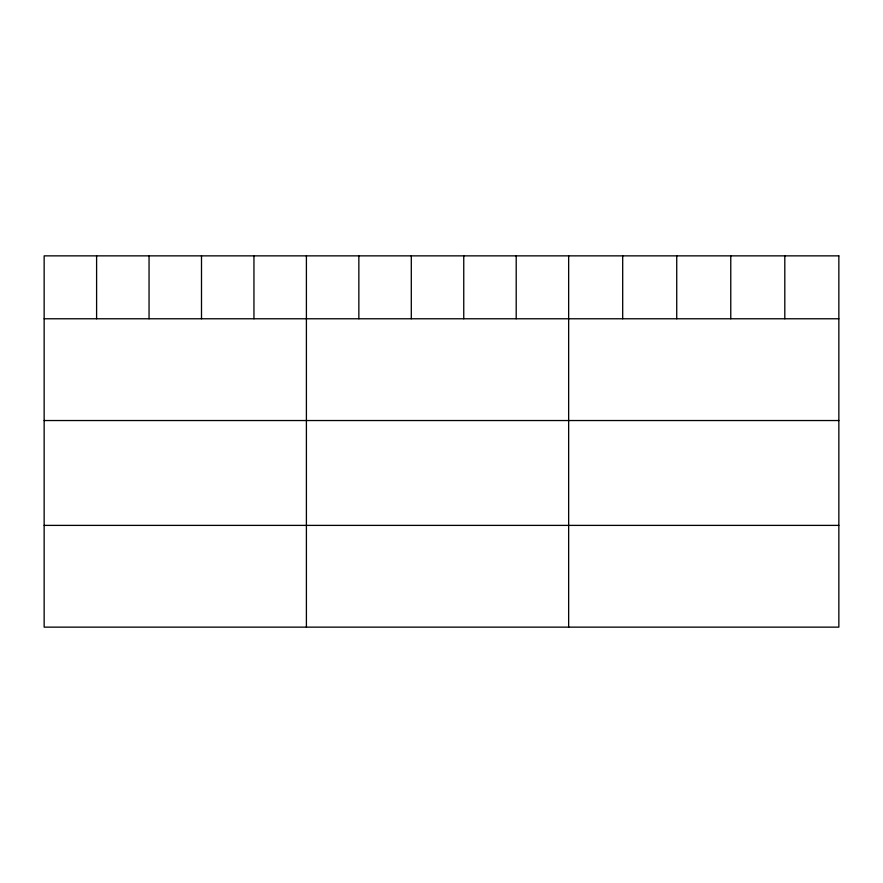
<?xml version="1.0" encoding="UTF-8"?>
<svg xmlns="http://www.w3.org/2000/svg" width="883" height="883" viewBox="0 0 883 883"><rect width="100%" height="100%" fill="white"/><g stroke="black" fill="none" stroke-linecap="round" stroke-linejoin="round"><path stroke-width="1.32" d="M44.15 318.774L838.85 318.774M44.15 420.54L838.85 420.54M44.15 525.385L838.85 525.385M784.81 255.86L784.81 318.774M730.771 255.86L730.771 318.774M676.731 255.86L676.731 318.774M622.692 255.86L622.692 318.774M568.652 255.86L568.652 627.14M516.202 255.86L516.202 318.774M463.752 255.86L463.752 318.774M411.301 255.86L411.301 318.774M358.851 255.86L358.851 318.774M306.401 255.86L306.401 627.14M253.951 255.86L253.951 318.774M201.501 255.86L201.501 318.774M149.05 255.86L149.05 318.774M96.6 255.86L96.6 318.774M838.85 255.86L44.15 255.86L44.15 627.14L838.85 627.14L838.85 255.86"/></g></svg>
